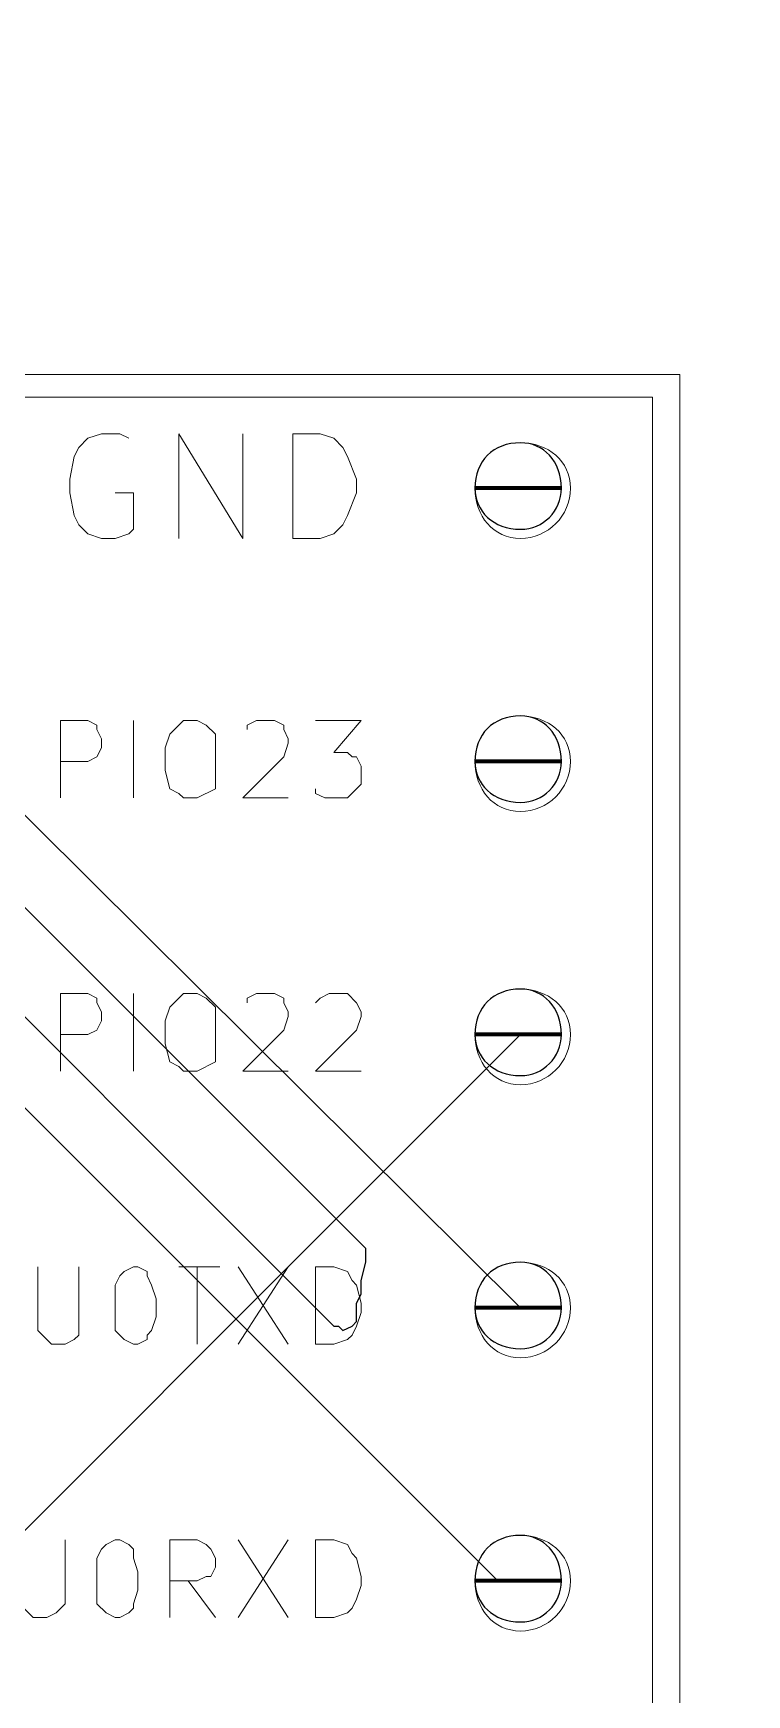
# Model space of a CAD drawing. Header units: centimetres. Extents: x -14.7 to 16.9, y -14.9 to 2.2.
# Drawn here: x -8.914 to -8.251, y -8.824 to -7.279 of the extents above; entities that cross this region are included whole.
import ezdxf

# ---------------------------------------------------------------- set-up
doc = ezdxf.new("R2010")
doc.units = ezdxf.units.CM
doc.header["$MEASUREMENT"] = 0
doc.layers.add('Layer 1', color=7, linetype='Continuous')

msp = doc.modelspace()

# ---------------------------------------------------------------- linework, layer by layer
at = {"layer": 'Layer 1', "lineweight": 53}
msp.add_open_spline([(-13.7, -13.2), (-13.7, -13.2), (-13.7, -6.8), (-13.7, -6.8), (-13.7, -6.8), (-13.7, -6.52386), (-13.47614, -6.3), (-13.2, -6.3), (-13.2, -6.3), (-13.2, -6.3), (-6.8, -6.3), (-6.8, -6.3), (-6.8, -6.3), (-6.52386, -6.3), (-6.3, -6.52386), (-6.3, -6.8), (-6.3, -6.8), (-6.3, -6.8), (-6.3, -13.2), (-6.3, -13.2), (-6.3, -13.2), (-6.3, -13.47614), (-6.52386, -13.7), (-6.8, -13.7), (-6.8, -13.7), (-6.8, -13.7), (-13.2, -13.7), (-13.2, -13.7), (-13.2, -13.7), (-13.47614, -13.7), (-13.7, -13.47614), (-13.7, -13.2)], degree=3, knots=[0, 0, 0, 0, 0.1111111, 0.1111111, 0.1111111, 0.1111111, 0.2222222, 0.2222222, 0.2222222, 0.2222222, 0.3333333, 0.3333333, 0.3333333, 0.3333333, 0.4444444, 0.4444444, 0.4444444, 0.4444444, 0.5555556, 0.5555556, 0.5555556, 0.5555556, 0.6666667, 0.6666667, 0.6666667, 0.6666667, 0.7777778, 0.7777778, 0.7777778, 0.7777778, 1, 1, 1, 1], dxfattribs=at)
at = {"layer": 'Layer 1', "color": 41, "lineweight": 13}
for points in [[(-8.31302, -7.59599), (-8.31302, -7.59599), (-11.15358, -7.59599), (-11.15358, -7.59599)], [(-8.31302, -12.38389), (-8.31302, -12.38389), (-8.31302, -7.59599), (-8.31302, -7.59599)]]:
    msp.add_open_spline(points, degree=3, dxfattribs=at)
at = {"layer": 'Layer 1', "color": 253, "lineweight": 9}
for points in [[(-11.12818, -7.61716), (-11.12818, -7.61716), (-8.33841, -7.61716), (-8.33841, -7.61716)], [(-8.33841, -7.61716), (-8.33841, -7.61716), (-8.33841, -12.35849), (-8.33841, -12.35849)]]:
    msp.add_open_spline(points, degree=3, dxfattribs=at)
at = {"layer": 'Layer 1', "color": 41, "lineweight": 18}
for points, knots in [([(-8.82525, -7.65526), (-8.82525, -7.65526), (-8.83372, -7.65102), (-8.83372, -7.65102), (-8.83372, -7.65102), (-8.83372, -7.65102), (-8.85065, -7.65102), (-8.85065, -7.65102), (-8.85065, -7.65102), (-8.85065, -7.65102), (-8.86335, -7.65526), (-8.86335, -7.65526), (-8.86335, -7.65526), (-8.86335, -7.65526), (-8.87182, -7.66372), (-8.87182, -7.66372), (-8.87182, -7.66372), (-8.87182, -7.66372), (-8.87605, -7.67219), (-8.87605, -7.67219), (-8.87605, -7.67219), (-8.87605, -7.67219), (-8.88028, -7.69336), (-8.88028, -7.69336), (-8.88028, -7.69336), (-8.88028, -7.69336), (-8.88028, -7.70606), (-8.88028, -7.70606), (-8.88028, -7.70606), (-8.88028, -7.70606), (-8.87605, -7.72722), (-8.87605, -7.72722), (-8.87605, -7.72722), (-8.87605, -7.72722), (-8.87182, -7.73569), (-8.87182, -7.73569), (-8.87182, -7.73569), (-8.87182, -7.73569), (-8.86335, -7.74416), (-8.86335, -7.74416), (-8.86335, -7.74416), (-8.86335, -7.74416), (-8.85065, -7.74839), (-8.85065, -7.74839), (-8.85065, -7.74839), (-8.85065, -7.74839), (-8.83795, -7.74839), (-8.83795, -7.74839), (-8.83795, -7.74839), (-8.83795, -7.74839), (-8.82525, -7.74416), (-8.82525, -7.74416), (-8.82525, -7.74416), (-8.82525, -7.74416), (-8.82102, -7.73992), (-8.82102, -7.73992), (-8.82102, -7.73992), (-8.82102, -7.73992), (-8.82102, -7.70606), (-8.82102, -7.70606), (-8.82102, -7.70606), (-8.82102, -7.70606), (-8.83795, -7.70606), (-8.83795, -7.70606)], [0, 0, 0, 0, 0.0588235, 0.0588235, 0.0588235, 0.0588235, 0.1176471, 0.1176471, 0.1176471, 0.1176471, 0.1764706, 0.1764706, 0.1764706, 0.1764706, 0.2352941, 0.2352941, 0.2352941, 0.2352941, 0.2941176, 0.2941176, 0.2941176, 0.2941176, 0.3529412, 0.3529412, 0.3529412, 0.3529412, 0.4117647, 0.4117647, 0.4117647, 0.4117647, 0.4705882, 0.4705882, 0.4705882, 0.4705882, 0.5294118, 0.5294118, 0.5294118, 0.5294118, 0.5882353, 0.5882353, 0.5882353, 0.5882353, 0.6470588, 0.6470588, 0.6470588, 0.6470588, 0.7058824, 0.7058824, 0.7058824, 0.7058824, 0.7647059, 0.7647059, 0.7647059, 0.7647059, 0.8235294, 0.8235294, 0.8235294, 0.8235294, 0.8823529, 0.8823529, 0.8823529, 0.8823529, 1, 1, 1, 1]), ([(-8.77868, -7.74839), (-8.77868, -7.74839), (-8.77868, -7.65102), (-8.77868, -7.65102), (-8.77868, -7.65102), (-8.77868, -7.65102), (-8.71942, -7.74839), (-8.71942, -7.74839), (-8.71942, -7.74839), (-8.71942, -7.74839), (-8.71942, -7.65102), (-8.71942, -7.65102)], [0, 0, 0, 0, 0.25, 0.25, 0.25, 0.25, 0.5, 0.5, 0.5, 0.5, 1, 1, 1, 1]), ([(-8.67285, -7.74839), (-8.67285, -7.74839), (-8.67285, -7.65102), (-8.67285, -7.65102), (-8.67285, -7.65102), (-8.67285, -7.65102), (-8.64745, -7.65102), (-8.64745, -7.65102), (-8.64745, -7.65102), (-8.64745, -7.65102), (-8.63475, -7.65526), (-8.63475, -7.65526), (-8.63475, -7.65526), (-8.63475, -7.65526), (-8.62628, -7.66372), (-8.62628, -7.66372), (-8.62628, -7.66372), (-8.62628, -7.66372), (-8.62205, -7.67219), (-8.62205, -7.67219), (-8.62205, -7.67219), (-8.62205, -7.67219), (-8.61358, -7.69336), (-8.61358, -7.69336), (-8.61358, -7.69336), (-8.61358, -7.69336), (-8.61358, -7.70606), (-8.61358, -7.70606), (-8.61358, -7.70606), (-8.61358, -7.70606), (-8.62205, -7.72722), (-8.62205, -7.72722), (-8.62205, -7.72722), (-8.62205, -7.72722), (-8.62628, -7.73569), (-8.62628, -7.73569), (-8.62628, -7.73569), (-8.62628, -7.73569), (-8.63475, -7.74416), (-8.63475, -7.74416), (-8.63475, -7.74416), (-8.63475, -7.74416), (-8.64745, -7.74839), (-8.64745, -7.74839), (-8.64745, -7.74839), (-8.64745, -7.74839), (-8.67285, -7.74839), (-8.67285, -7.74839)], [0, 0, 0, 0, 0.0769231, 0.0769231, 0.0769231, 0.0769231, 0.1538462, 0.1538462, 0.1538462, 0.1538462, 0.2307692, 0.2307692, 0.2307692, 0.2307692, 0.3076923, 0.3076923, 0.3076923, 0.3076923, 0.3846154, 0.3846154, 0.3846154, 0.3846154, 0.4615385, 0.4615385, 0.4615385, 0.4615385, 0.5384615, 0.5384615, 0.5384615, 0.5384615, 0.6153846, 0.6153846, 0.6153846, 0.6153846, 0.6923077, 0.6923077, 0.6923077, 0.6923077, 0.7692308, 0.7692308, 0.7692308, 0.7692308, 0.8461538, 0.8461538, 0.8461538, 0.8461538, 1, 1, 1, 1]), ([(-8.88875, -7.98969), (-8.88875, -7.98969), (-8.88875, -7.91772), (-8.88875, -7.91772), (-8.88875, -7.91772), (-8.88875, -7.91772), (-8.86335, -7.91772), (-8.86335, -7.91772), (-8.86335, -7.91772), (-8.86335, -7.91772), (-8.85488, -7.92196), (-8.85488, -7.92196), (-8.85488, -7.92196), (-8.85488, -7.92196), (-8.85488, -7.92619), (-8.85488, -7.92619), (-8.85488, -7.92619), (-8.85488, -7.92619), (-8.85065, -7.93466), (-8.85065, -7.93466), (-8.85065, -7.93466), (-8.85065, -7.93466), (-8.85065, -7.94312), (-8.85065, -7.94312), (-8.85065, -7.94312), (-8.85065, -7.94312), (-8.85488, -7.95159), (-8.85488, -7.95159), (-8.85488, -7.95159), (-8.85488, -7.95159), (-8.86335, -7.95582), (-8.86335, -7.95582), (-8.86335, -7.95582), (-8.86335, -7.95582), (-8.88875, -7.95582), (-8.88875, -7.95582)], [0, 0, 0, 0, 0.1, 0.1, 0.1, 0.1, 0.2, 0.2, 0.2, 0.2, 0.3, 0.3, 0.3, 0.3, 0.4, 0.4, 0.4, 0.4, 0.5, 0.5, 0.5, 0.5, 0.6, 0.6, 0.6, 0.6, 0.7, 0.7, 0.7, 0.7, 0.8, 0.8, 0.8, 0.8, 1, 1, 1, 1]), ([(-8.77445, -7.91772), (-8.77445, -7.91772), (-8.76175, -7.91772), (-8.76175, -7.91772), (-8.76175, -7.91772), (-8.76175, -7.91772), (-8.75328, -7.92196), (-8.75328, -7.92196), (-8.75328, -7.92196), (-8.75328, -7.92196), (-8.74482, -7.93042), (-8.74482, -7.93042), (-8.74482, -7.93042), (-8.74482, -7.93042), (-8.74482, -7.98122), (-8.74482, -7.98122), (-8.74482, -7.98122), (-8.74482, -7.98122), (-8.76175, -7.98969), (-8.76175, -7.98969), (-8.76175, -7.98969), (-8.76175, -7.98969), (-8.77445, -7.98969), (-8.77445, -7.98969), (-8.77445, -7.98969), (-8.77445, -7.98969), (-8.77868, -7.98546), (-8.77868, -7.98546), (-8.77868, -7.98546), (-8.77868, -7.98546), (-8.78715, -7.98122), (-8.78715, -7.98122), (-8.78715, -7.98122), (-8.78715, -7.98122), (-8.79138, -7.96429), (-8.79138, -7.96429), (-8.79138, -7.96429), (-8.79138, -7.96429), (-8.79138, -7.94312), (-8.79138, -7.94312), (-8.79138, -7.94312), (-8.79138, -7.94312), (-8.78715, -7.93042), (-8.78715, -7.93042), (-8.78715, -7.93042), (-8.78715, -7.93042), (-8.77445, -7.91772), (-8.77445, -7.91772)], [0, 0, 0, 0, 0.0769231, 0.0769231, 0.0769231, 0.0769231, 0.1538462, 0.1538462, 0.1538462, 0.1538462, 0.2307692, 0.2307692, 0.2307692, 0.2307692, 0.3076923, 0.3076923, 0.3076923, 0.3076923, 0.3846154, 0.3846154, 0.3846154, 0.3846154, 0.4615385, 0.4615385, 0.4615385, 0.4615385, 0.5384615, 0.5384615, 0.5384615, 0.5384615, 0.6153846, 0.6153846, 0.6153846, 0.6153846, 0.6923077, 0.6923077, 0.6923077, 0.6923077, 0.7692308, 0.7692308, 0.7692308, 0.7692308, 0.8461538, 0.8461538, 0.8461538, 0.8461538, 1, 1, 1, 1]), ([(-8.71518, -7.92619), (-8.71518, -7.92619), (-8.71518, -7.92196), (-8.71518, -7.92196), (-8.71518, -7.92196), (-8.71518, -7.92196), (-8.70671, -7.91772), (-8.70671, -7.91772), (-8.70671, -7.91772), (-8.70671, -7.91772), (-8.68978, -7.91772), (-8.68978, -7.91772), (-8.68978, -7.91772), (-8.68978, -7.91772), (-8.68131, -7.92196), (-8.68131, -7.92196), (-8.68131, -7.92196), (-8.68131, -7.92196), (-8.68131, -7.92619), (-8.68131, -7.92619), (-8.68131, -7.92619), (-8.68131, -7.92619), (-8.67708, -7.93466), (-8.67708, -7.93466), (-8.67708, -7.93466), (-8.67708, -7.93466), (-8.67708, -7.93889), (-8.67708, -7.93889), (-8.67708, -7.93889), (-8.67708, -7.93889), (-8.68131, -7.95159), (-8.68131, -7.95159), (-8.68131, -7.95159), (-8.68131, -7.95159), (-8.71941, -7.98969), (-8.71941, -7.98969), (-8.71941, -7.98969), (-8.71941, -7.98969), (-8.67708, -7.98969), (-8.67708, -7.98969)], [0, 0, 0, 0, 0.0909091, 0.0909091, 0.0909091, 0.0909091, 0.1818182, 0.1818182, 0.1818182, 0.1818182, 0.2727273, 0.2727273, 0.2727273, 0.2727273, 0.3636364, 0.3636364, 0.3636364, 0.3636364, 0.4545455, 0.4545455, 0.4545455, 0.4545455, 0.5454545, 0.5454545, 0.5454545, 0.5454545, 0.6363636, 0.6363636, 0.6363636, 0.6363636, 0.7272727, 0.7272727, 0.7272727, 0.7272727, 0.8181818, 0.8181818, 0.8181818, 0.8181818, 1, 1, 1, 1]), ([(-8.65168, -7.91772), (-8.65168, -7.91772), (-8.60935, -7.91772), (-8.60935, -7.91772), (-8.60935, -7.91772), (-8.60935, -7.91772), (-8.63475, -7.94736), (-8.63475, -7.94736), (-8.63475, -7.94736), (-8.63475, -7.94736), (-8.62205, -7.94736), (-8.62205, -7.94736), (-8.62205, -7.94736), (-8.62205, -7.94736), (-8.61782, -7.95159), (-8.61782, -7.95159), (-8.61782, -7.95159), (-8.61782, -7.95159), (-8.61358, -7.95159), (-8.61358, -7.95159), (-8.61358, -7.95159), (-8.61358, -7.95159), (-8.60935, -7.96006), (-8.60935, -7.96006), (-8.60935, -7.96006), (-8.60935, -7.96006), (-8.60935, -7.97699), (-8.60935, -7.97699), (-8.60935, -7.97699), (-8.60935, -7.97699), (-8.62205, -7.98969), (-8.62205, -7.98969), (-8.62205, -7.98969), (-8.62205, -7.98969), (-8.64322, -7.98969), (-8.64322, -7.98969), (-8.64322, -7.98969), (-8.64322, -7.98969), (-8.65168, -7.98546), (-8.65168, -7.98546), (-8.65168, -7.98546), (-8.65168, -7.98546), (-8.65168, -7.98122), (-8.65168, -7.98122)], [0, 0, 0, 0, 0.0833333, 0.0833333, 0.0833333, 0.0833333, 0.1666667, 0.1666667, 0.1666667, 0.1666667, 0.25, 0.25, 0.25, 0.25, 0.3333333, 0.3333333, 0.3333333, 0.3333333, 0.4166667, 0.4166667, 0.4166667, 0.4166667, 0.5, 0.5, 0.5, 0.5, 0.5833333, 0.5833333, 0.5833333, 0.5833333, 0.6666667, 0.6666667, 0.6666667, 0.6666667, 0.75, 0.75, 0.75, 0.75, 0.8333333, 0.8333333, 0.8333333, 0.8333333, 1, 1, 1, 1]), ([(-8.88875, -8.24369), (-8.88875, -8.24369), (-8.88875, -8.17172), (-8.88875, -8.17172), (-8.88875, -8.17172), (-8.88875, -8.17172), (-8.86335, -8.17172), (-8.86335, -8.17172), (-8.86335, -8.17172), (-8.86335, -8.17172), (-8.85488, -8.17596), (-8.85488, -8.17596), (-8.85488, -8.17596), (-8.85488, -8.17596), (-8.85488, -8.18019), (-8.85488, -8.18019), (-8.85488, -8.18019), (-8.85488, -8.18019), (-8.85065, -8.18866), (-8.85065, -8.18866), (-8.85065, -8.18866), (-8.85065, -8.18866), (-8.85065, -8.19712), (-8.85065, -8.19712), (-8.85065, -8.19712), (-8.85065, -8.19712), (-8.85488, -8.20559), (-8.85488, -8.20559), (-8.85488, -8.20559), (-8.85488, -8.20559), (-8.86335, -8.20982), (-8.86335, -8.20982), (-8.86335, -8.20982), (-8.86335, -8.20982), (-8.88875, -8.20982), (-8.88875, -8.20982)], [0, 0, 0, 0, 0.1, 0.1, 0.1, 0.1, 0.2, 0.2, 0.2, 0.2, 0.3, 0.3, 0.3, 0.3, 0.4, 0.4, 0.4, 0.4, 0.5, 0.5, 0.5, 0.5, 0.6, 0.6, 0.6, 0.6, 0.7, 0.7, 0.7, 0.7, 0.8, 0.8, 0.8, 0.8, 1, 1, 1, 1]), ([(-8.77445, -8.17172), (-8.77445, -8.17172), (-8.76175, -8.17172), (-8.76175, -8.17172), (-8.76175, -8.17172), (-8.76175, -8.17172), (-8.75328, -8.17596), (-8.75328, -8.17596), (-8.75328, -8.17596), (-8.75328, -8.17596), (-8.74482, -8.18442), (-8.74482, -8.18442), (-8.74482, -8.18442), (-8.74482, -8.18442), (-8.74482, -8.23522), (-8.74482, -8.23522), (-8.74482, -8.23522), (-8.74482, -8.23522), (-8.76175, -8.24369), (-8.76175, -8.24369), (-8.76175, -8.24369), (-8.76175, -8.24369), (-8.77445, -8.24369), (-8.77445, -8.24369), (-8.77445, -8.24369), (-8.77445, -8.24369), (-8.77868, -8.23946), (-8.77868, -8.23946), (-8.77868, -8.23946), (-8.77868, -8.23946), (-8.78715, -8.23522), (-8.78715, -8.23522), (-8.78715, -8.23522), (-8.78715, -8.23522), (-8.79138, -8.21829), (-8.79138, -8.21829), (-8.79138, -8.21829), (-8.79138, -8.21829), (-8.79138, -8.19712), (-8.79138, -8.19712), (-8.79138, -8.19712), (-8.79138, -8.19712), (-8.78715, -8.18442), (-8.78715, -8.18442), (-8.78715, -8.18442), (-8.78715, -8.18442), (-8.77445, -8.17172), (-8.77445, -8.17172)], [0, 0, 0, 0, 0.0769231, 0.0769231, 0.0769231, 0.0769231, 0.1538462, 0.1538462, 0.1538462, 0.1538462, 0.2307692, 0.2307692, 0.2307692, 0.2307692, 0.3076923, 0.3076923, 0.3076923, 0.3076923, 0.3846154, 0.3846154, 0.3846154, 0.3846154, 0.4615385, 0.4615385, 0.4615385, 0.4615385, 0.5384615, 0.5384615, 0.5384615, 0.5384615, 0.6153846, 0.6153846, 0.6153846, 0.6153846, 0.6923077, 0.6923077, 0.6923077, 0.6923077, 0.7692308, 0.7692308, 0.7692308, 0.7692308, 0.8461538, 0.8461538, 0.8461538, 0.8461538, 1, 1, 1, 1]), ([(-8.71518, -8.18019), (-8.71518, -8.18019), (-8.71518, -8.17596), (-8.71518, -8.17596), (-8.71518, -8.17596), (-8.71518, -8.17596), (-8.70671, -8.17172), (-8.70671, -8.17172), (-8.70671, -8.17172), (-8.70671, -8.17172), (-8.68978, -8.17172), (-8.68978, -8.17172), (-8.68978, -8.17172), (-8.68978, -8.17172), (-8.68131, -8.17596), (-8.68131, -8.17596), (-8.68131, -8.17596), (-8.68131, -8.17596), (-8.68131, -8.18019), (-8.68131, -8.18019), (-8.68131, -8.18019), (-8.68131, -8.18019), (-8.67708, -8.18866), (-8.67708, -8.18866), (-8.67708, -8.18866), (-8.67708, -8.18866), (-8.67708, -8.19289), (-8.67708, -8.19289), (-8.67708, -8.19289), (-8.67708, -8.19289), (-8.68131, -8.20559), (-8.68131, -8.20559), (-8.68131, -8.20559), (-8.68131, -8.20559), (-8.71941, -8.24369), (-8.71941, -8.24369), (-8.71941, -8.24369), (-8.71941, -8.24369), (-8.67708, -8.24369), (-8.67708, -8.24369)], [0, 0, 0, 0, 0.0909091, 0.0909091, 0.0909091, 0.0909091, 0.1818182, 0.1818182, 0.1818182, 0.1818182, 0.2727273, 0.2727273, 0.2727273, 0.2727273, 0.3636364, 0.3636364, 0.3636364, 0.3636364, 0.4545455, 0.4545455, 0.4545455, 0.4545455, 0.5454545, 0.5454545, 0.5454545, 0.5454545, 0.6363636, 0.6363636, 0.6363636, 0.6363636, 0.7272727, 0.7272727, 0.7272727, 0.7272727, 0.8181818, 0.8181818, 0.8181818, 0.8181818, 1, 1, 1, 1]), ([(-8.65168, -8.18019), (-8.65168, -8.18019), (-8.64745, -8.17596), (-8.64745, -8.17596), (-8.64745, -8.17596), (-8.64745, -8.17596), (-8.63898, -8.17172), (-8.63898, -8.17172), (-8.63898, -8.17172), (-8.63898, -8.17172), (-8.62205, -8.17172), (-8.62205, -8.17172), (-8.62205, -8.17172), (-8.62205, -8.17172), (-8.61358, -8.18019), (-8.61358, -8.18019), (-8.61358, -8.18019), (-8.61358, -8.18019), (-8.60935, -8.18866), (-8.60935, -8.18866), (-8.60935, -8.18866), (-8.60935, -8.18866), (-8.60935, -8.19289), (-8.60935, -8.19289), (-8.60935, -8.19289), (-8.60935, -8.19289), (-8.61358, -8.20559), (-8.61358, -8.20559), (-8.61358, -8.20559), (-8.61358, -8.20559), (-8.65168, -8.24369), (-8.65168, -8.24369), (-8.65168, -8.24369), (-8.65168, -8.24369), (-8.60935, -8.24369), (-8.60935, -8.24369)], [0, 0, 0, 0, 0.1, 0.1, 0.1, 0.1, 0.2, 0.2, 0.2, 0.2, 0.3, 0.3, 0.3, 0.3, 0.4, 0.4, 0.4, 0.4, 0.5, 0.5, 0.5, 0.5, 0.6, 0.6, 0.6, 0.6, 0.7, 0.7, 0.7, 0.7, 0.8, 0.8, 0.8, 0.8, 1, 1, 1, 1]), ([(-8.90992, -8.42572), (-8.90992, -8.42572), (-8.90992, -8.48499), (-8.90992, -8.48499), (-8.90992, -8.48499), (-8.90992, -8.48499), (-8.89721, -8.49769), (-8.89721, -8.49769), (-8.89721, -8.49769), (-8.89721, -8.49769), (-8.88451, -8.49769), (-8.88451, -8.49769), (-8.88451, -8.49769), (-8.88451, -8.49769), (-8.87605, -8.49346), (-8.87605, -8.49346), (-8.87605, -8.49346), (-8.87605, -8.49346), (-8.87182, -8.48922), (-8.87182, -8.48922), (-8.87182, -8.48922), (-8.87182, -8.48922), (-8.87182, -8.42572), (-8.87182, -8.42572)], [0, 0, 0, 0, 0.1428571, 0.1428571, 0.1428571, 0.1428571, 0.2857143, 0.2857143, 0.2857143, 0.2857143, 0.4285714, 0.4285714, 0.4285714, 0.4285714, 0.5714286, 0.5714286, 0.5714286, 0.5714286, 0.7142857, 0.7142857, 0.7142857, 0.7142857, 1, 1, 1, 1]), ([(-8.82101, -8.42572), (-8.82101, -8.42572), (-8.81678, -8.42572), (-8.81678, -8.42572), (-8.81678, -8.42572), (-8.81678, -8.42572), (-8.80831, -8.42996), (-8.80831, -8.42996), (-8.80831, -8.42996), (-8.80831, -8.42996), (-8.80831, -8.43419), (-8.80831, -8.43419), (-8.80831, -8.43419), (-8.80831, -8.43419), (-8.80408, -8.44266), (-8.80408, -8.44266), (-8.80408, -8.44266), (-8.80408, -8.44266), (-8.79985, -8.45536), (-8.79985, -8.45536), (-8.79985, -8.45536), (-8.79985, -8.45536), (-8.79985, -8.47229), (-8.79985, -8.47229), (-8.79985, -8.47229), (-8.79985, -8.47229), (-8.80408, -8.48499), (-8.80408, -8.48499), (-8.80408, -8.48499), (-8.80408, -8.48499), (-8.80831, -8.48922), (-8.80831, -8.48922), (-8.80831, -8.48922), (-8.80831, -8.48922), (-8.80831, -8.49346), (-8.80831, -8.49346), (-8.80831, -8.49346), (-8.80831, -8.49346), (-8.81678, -8.49769), (-8.81678, -8.49769), (-8.81678, -8.49769), (-8.81678, -8.49769), (-8.82101, -8.49769), (-8.82101, -8.49769), (-8.82101, -8.49769), (-8.82101, -8.49769), (-8.82948, -8.49346), (-8.82948, -8.49346), (-8.82948, -8.49346), (-8.82948, -8.49346), (-8.83795, -8.48499), (-8.83795, -8.48499), (-8.83795, -8.48499), (-8.83795, -8.48499), (-8.83795, -8.44266), (-8.83795, -8.44266), (-8.83795, -8.44266), (-8.83795, -8.44266), (-8.83371, -8.43419), (-8.83371, -8.43419), (-8.83371, -8.43419), (-8.83371, -8.43419), (-8.82948, -8.42996), (-8.82948, -8.42996), (-8.82948, -8.42996), (-8.82948, -8.42996), (-8.82101, -8.42572), (-8.82101, -8.42572)], [0, 0, 0, 0, 0.0555556, 0.0555556, 0.0555556, 0.0555556, 0.1111111, 0.1111111, 0.1111111, 0.1111111, 0.1666667, 0.1666667, 0.1666667, 0.1666667, 0.2222222, 0.2222222, 0.2222222, 0.2222222, 0.2777778, 0.2777778, 0.2777778, 0.2777778, 0.3333333, 0.3333333, 0.3333333, 0.3333333, 0.3888889, 0.3888889, 0.3888889, 0.3888889, 0.4444444, 0.4444444, 0.4444444, 0.4444444, 0.5, 0.5, 0.5, 0.5, 0.5555556, 0.5555556, 0.5555556, 0.5555556, 0.6111111, 0.6111111, 0.6111111, 0.6111111, 0.6666667, 0.6666667, 0.6666667, 0.6666667, 0.7222222, 0.7222222, 0.7222222, 0.7222222, 0.7777778, 0.7777778, 0.7777778, 0.7777778, 0.8333333, 0.8333333, 0.8333333, 0.8333333, 0.8888889, 0.8888889, 0.8888889, 0.8888889, 1, 1, 1, 1]), ([(-8.65168, -8.49769), (-8.65168, -8.49769), (-8.65168, -8.42572), (-8.65168, -8.42572), (-8.65168, -8.42572), (-8.65168, -8.42572), (-8.63475, -8.42572), (-8.63475, -8.42572), (-8.63475, -8.42572), (-8.63475, -8.42572), (-8.62205, -8.42996), (-8.62205, -8.42996), (-8.62205, -8.42996), (-8.62205, -8.42996), (-8.61782, -8.43842), (-8.61782, -8.43842), (-8.61782, -8.43842), (-8.61782, -8.43842), (-8.61358, -8.44266), (-8.61358, -8.44266), (-8.61358, -8.44266), (-8.61358, -8.44266), (-8.60935, -8.45959), (-8.60935, -8.45959), (-8.60935, -8.45959), (-8.60935, -8.45959), (-8.60935, -8.46806), (-8.60935, -8.46806), (-8.60935, -8.46806), (-8.60935, -8.46806), (-8.61358, -8.48076), (-8.61358, -8.48076), (-8.61358, -8.48076), (-8.61358, -8.48076), (-8.61782, -8.48922), (-8.61782, -8.48922), (-8.61782, -8.48922), (-8.61782, -8.48922), (-8.62205, -8.49346), (-8.62205, -8.49346), (-8.62205, -8.49346), (-8.62205, -8.49346), (-8.63475, -8.49769), (-8.63475, -8.49769), (-8.63475, -8.49769), (-8.63475, -8.49769), (-8.65168, -8.49769), (-8.65168, -8.49769)], [0, 0, 0, 0, 0.0769231, 0.0769231, 0.0769231, 0.0769231, 0.1538462, 0.1538462, 0.1538462, 0.1538462, 0.2307692, 0.2307692, 0.2307692, 0.2307692, 0.3076923, 0.3076923, 0.3076923, 0.3076923, 0.3846154, 0.3846154, 0.3846154, 0.3846154, 0.4615385, 0.4615385, 0.4615385, 0.4615385, 0.5384615, 0.5384615, 0.5384615, 0.5384615, 0.6153846, 0.6153846, 0.6153846, 0.6153846, 0.6923077, 0.6923077, 0.6923077, 0.6923077, 0.7692308, 0.7692308, 0.7692308, 0.7692308, 0.8461538, 0.8461538, 0.8461538, 0.8461538, 1, 1, 1, 1]), ([(-8.92685, -8.67972), (-8.92685, -8.67972), (-8.92685, -8.73899), (-8.92685, -8.73899), (-8.92685, -8.73899), (-8.92685, -8.73899), (-8.91415, -8.75169), (-8.91415, -8.75169), (-8.91415, -8.75169), (-8.91415, -8.75169), (-8.90145, -8.75169), (-8.90145, -8.75169), (-8.90145, -8.75169), (-8.90145, -8.75169), (-8.89298, -8.74746), (-8.89298, -8.74746), (-8.89298, -8.74746), (-8.89298, -8.74746), (-8.88451, -8.73899), (-8.88451, -8.73899), (-8.88451, -8.73899), (-8.88451, -8.73899), (-8.88451, -8.67972), (-8.88451, -8.67972)], [0, 0, 0, 0, 0.1428571, 0.1428571, 0.1428571, 0.1428571, 0.2857143, 0.2857143, 0.2857143, 0.2857143, 0.4285714, 0.4285714, 0.4285714, 0.4285714, 0.5714286, 0.5714286, 0.5714286, 0.5714286, 0.7142857, 0.7142857, 0.7142857, 0.7142857, 1, 1, 1, 1]), ([(-8.83795, -8.67972), (-8.83795, -8.67972), (-8.83371, -8.67972), (-8.83371, -8.67972), (-8.83371, -8.67972), (-8.83371, -8.67972), (-8.82525, -8.68396), (-8.82525, -8.68396), (-8.82525, -8.68396), (-8.82525, -8.68396), (-8.82101, -8.68819), (-8.82101, -8.68819), (-8.82101, -8.68819), (-8.82101, -8.68819), (-8.82101, -8.69666), (-8.82101, -8.69666), (-8.82101, -8.69666), (-8.82101, -8.69666), (-8.81678, -8.70936), (-8.81678, -8.70936), (-8.81678, -8.70936), (-8.81678, -8.70936), (-8.81678, -8.72629), (-8.81678, -8.72629), (-8.81678, -8.72629), (-8.81678, -8.72629), (-8.82101, -8.73899), (-8.82101, -8.73899), (-8.82101, -8.73899), (-8.82101, -8.73899), (-8.82101, -8.74322), (-8.82101, -8.74322), (-8.82101, -8.74322), (-8.82101, -8.74322), (-8.82525, -8.74746), (-8.82525, -8.74746), (-8.82525, -8.74746), (-8.82525, -8.74746), (-8.83371, -8.75169), (-8.83371, -8.75169), (-8.83371, -8.75169), (-8.83371, -8.75169), (-8.83795, -8.75169), (-8.83795, -8.75169), (-8.83795, -8.75169), (-8.83795, -8.75169), (-8.84641, -8.74746), (-8.84641, -8.74746), (-8.84641, -8.74746), (-8.84641, -8.74746), (-8.85488, -8.73899), (-8.85488, -8.73899), (-8.85488, -8.73899), (-8.85488, -8.73899), (-8.85488, -8.69666), (-8.85488, -8.69666), (-8.85488, -8.69666), (-8.85488, -8.69666), (-8.85065, -8.68819), (-8.85065, -8.68819), (-8.85065, -8.68819), (-8.85065, -8.68819), (-8.84641, -8.68396), (-8.84641, -8.68396), (-8.84641, -8.68396), (-8.84641, -8.68396), (-8.83795, -8.67972), (-8.83795, -8.67972)], [0, 0, 0, 0, 0.0555556, 0.0555556, 0.0555556, 0.0555556, 0.1111111, 0.1111111, 0.1111111, 0.1111111, 0.1666667, 0.1666667, 0.1666667, 0.1666667, 0.2222222, 0.2222222, 0.2222222, 0.2222222, 0.2777778, 0.2777778, 0.2777778, 0.2777778, 0.3333333, 0.3333333, 0.3333333, 0.3333333, 0.3888889, 0.3888889, 0.3888889, 0.3888889, 0.4444444, 0.4444444, 0.4444444, 0.4444444, 0.5, 0.5, 0.5, 0.5, 0.5555556, 0.5555556, 0.5555556, 0.5555556, 0.6111111, 0.6111111, 0.6111111, 0.6111111, 0.6666667, 0.6666667, 0.6666667, 0.6666667, 0.7222222, 0.7222222, 0.7222222, 0.7222222, 0.7777778, 0.7777778, 0.7777778, 0.7777778, 0.8333333, 0.8333333, 0.8333333, 0.8333333, 0.8888889, 0.8888889, 0.8888889, 0.8888889, 1, 1, 1, 1]), ([(-8.78715, -8.75169), (-8.78715, -8.75169), (-8.78715, -8.67972), (-8.78715, -8.67972), (-8.78715, -8.67972), (-8.78715, -8.67972), (-8.76175, -8.67972), (-8.76175, -8.67972), (-8.76175, -8.67972), (-8.76175, -8.67972), (-8.75328, -8.68396), (-8.75328, -8.68396), (-8.75328, -8.68396), (-8.75328, -8.68396), (-8.74905, -8.68819), (-8.74905, -8.68819), (-8.74905, -8.68819), (-8.74905, -8.68819), (-8.74482, -8.69666), (-8.74482, -8.69666), (-8.74482, -8.69666), (-8.74482, -8.69666), (-8.74482, -8.70512), (-8.74482, -8.70512), (-8.74482, -8.70512), (-8.74482, -8.70512), (-8.74905, -8.71359), (-8.74905, -8.71359), (-8.74905, -8.71359), (-8.74905, -8.71359), (-8.75328, -8.71359), (-8.75328, -8.71359), (-8.75328, -8.71359), (-8.75328, -8.71359), (-8.76175, -8.71782), (-8.76175, -8.71782), (-8.76175, -8.71782), (-8.76175, -8.71782), (-8.78715, -8.71782), (-8.78715, -8.71782)], [0, 0, 0, 0, 0.0909091, 0.0909091, 0.0909091, 0.0909091, 0.1818182, 0.1818182, 0.1818182, 0.1818182, 0.2727273, 0.2727273, 0.2727273, 0.2727273, 0.3636364, 0.3636364, 0.3636364, 0.3636364, 0.4545455, 0.4545455, 0.4545455, 0.4545455, 0.5454545, 0.5454545, 0.5454545, 0.5454545, 0.6363636, 0.6363636, 0.6363636, 0.6363636, 0.7272727, 0.7272727, 0.7272727, 0.7272727, 0.8181818, 0.8181818, 0.8181818, 0.8181818, 1, 1, 1, 1]), ([(-8.65168, -8.75169), (-8.65168, -8.75169), (-8.65168, -8.67972), (-8.65168, -8.67972), (-8.65168, -8.67972), (-8.65168, -8.67972), (-8.63475, -8.67972), (-8.63475, -8.67972), (-8.63475, -8.67972), (-8.63475, -8.67972), (-8.62205, -8.68396), (-8.62205, -8.68396), (-8.62205, -8.68396), (-8.62205, -8.68396), (-8.61782, -8.69242), (-8.61782, -8.69242), (-8.61782, -8.69242), (-8.61782, -8.69242), (-8.61358, -8.69666), (-8.61358, -8.69666), (-8.61358, -8.69666), (-8.61358, -8.69666), (-8.60935, -8.71359), (-8.60935, -8.71359), (-8.60935, -8.71359), (-8.60935, -8.71359), (-8.60935, -8.72206), (-8.60935, -8.72206), (-8.60935, -8.72206), (-8.60935, -8.72206), (-8.61358, -8.73476), (-8.61358, -8.73476), (-8.61358, -8.73476), (-8.61358, -8.73476), (-8.61782, -8.74322), (-8.61782, -8.74322), (-8.61782, -8.74322), (-8.61782, -8.74322), (-8.62205, -8.74746), (-8.62205, -8.74746), (-8.62205, -8.74746), (-8.62205, -8.74746), (-8.63475, -8.75169), (-8.63475, -8.75169), (-8.63475, -8.75169), (-8.63475, -8.75169), (-8.65168, -8.75169), (-8.65168, -8.75169)], [0, 0, 0, 0, 0.0769231, 0.0769231, 0.0769231, 0.0769231, 0.1538462, 0.1538462, 0.1538462, 0.1538462, 0.2307692, 0.2307692, 0.2307692, 0.2307692, 0.3076923, 0.3076923, 0.3076923, 0.3076923, 0.3846154, 0.3846154, 0.3846154, 0.3846154, 0.4615385, 0.4615385, 0.4615385, 0.4615385, 0.5384615, 0.5384615, 0.5384615, 0.5384615, 0.6153846, 0.6153846, 0.6153846, 0.6153846, 0.6923077, 0.6923077, 0.6923077, 0.6923077, 0.7692308, 0.7692308, 0.7692308, 0.7692308, 0.8461538, 0.8461538, 0.8461538, 0.8461538, 1, 1, 1, 1])]:
    msp.add_open_spline(points, degree=3, knots=knots, dxfattribs=at)
at = {"layer": 'Layer 1', "color": 40, "lineweight": 5}
for points in [[(-8.41461, -7.70182), (-8.41461, -7.72722), (-8.43578, -7.74839), (-8.46118, -7.74839), (-8.46118, -7.74839), (-8.48658, -7.74839), (-8.50351, -7.72722), (-8.50351, -7.70182), (-8.50351, -7.70182), (-8.50351, -7.67642), (-8.48658, -7.65949), (-8.46118, -7.65949), (-8.46118, -7.65949), (-8.43578, -7.65949), (-8.41461, -7.67642), (-8.41461, -7.70182)], [(-8.41461, -7.95582), (-8.41461, -7.98122), (-8.43578, -8.00239), (-8.46118, -8.00239), (-8.46118, -8.00239), (-8.48658, -8.00239), (-8.50351, -7.98122), (-8.50351, -7.95582), (-8.50351, -7.95582), (-8.50351, -7.93042), (-8.48658, -7.91349), (-8.46118, -7.91349), (-8.46118, -7.91349), (-8.43578, -7.91349), (-8.41461, -7.93042), (-8.41461, -7.95582)], [(-8.41461, -8.20982), (-8.41461, -8.23522), (-8.43578, -8.25639), (-8.46118, -8.25639), (-8.46118, -8.25639), (-8.48658, -8.25639), (-8.50351, -8.23522), (-8.50351, -8.20982), (-8.50351, -8.20982), (-8.50351, -8.18442), (-8.48658, -8.16749), (-8.46118, -8.16749), (-8.46118, -8.16749), (-8.43578, -8.16749), (-8.41461, -8.18442), (-8.41461, -8.20982)], [(-8.41461, -8.46382), (-8.41461, -8.48922), (-8.43578, -8.51039), (-8.46118, -8.51039), (-8.46118, -8.51039), (-8.48658, -8.51039), (-8.50351, -8.48922), (-8.50351, -8.46382), (-8.50351, -8.46382), (-8.50351, -8.43842), (-8.48658, -8.42149), (-8.46118, -8.42149), (-8.46118, -8.42149), (-8.43578, -8.42149), (-8.41461, -8.43842), (-8.41461, -8.46382)], [(-8.41461, -8.71782), (-8.41461, -8.74322), (-8.43578, -8.76439), (-8.46118, -8.76439), (-8.46118, -8.76439), (-8.48658, -8.76439), (-8.50351, -8.74322), (-8.50351, -8.71782), (-8.50351, -8.71782), (-8.50351, -8.69242), (-8.48658, -8.67549), (-8.46118, -8.67549), (-8.46118, -8.67549), (-8.43578, -8.67549), (-8.41461, -8.69242), (-8.41461, -8.71782)]]:
    msp.add_open_spline(points, degree=3, knots=[0, 0, 0, 0, 0.2, 0.2, 0.2, 0.2, 0.4, 0.4, 0.4, 0.4, 0.6, 0.6, 0.6, 0.6, 1, 1, 1, 1], dxfattribs=at)
at = {"layer": 'Layer 1'}
for points in [[(-8.42308, -7.70182), (-8.42308, -7.72299), (-8.44001, -7.73992), (-8.46118, -7.73992), (-8.46118, -7.73992), (-8.48658, -7.73992), (-8.50351, -7.72299), (-8.50351, -7.70182), (-8.50351, -7.70182), (-8.50351, -7.67642), (-8.48658, -7.65949), (-8.46118, -7.65949), (-8.46118, -7.65949), (-8.44001, -7.65949), (-8.42308, -7.67642), (-8.42308, -7.70182)], [(-8.42308, -7.95582), (-8.42308, -7.97699), (-8.44001, -7.99392), (-8.46118, -7.99392), (-8.46118, -7.99392), (-8.48658, -7.99392), (-8.50351, -7.97699), (-8.50351, -7.95582), (-8.50351, -7.95582), (-8.50351, -7.93042), (-8.48658, -7.91349), (-8.46118, -7.91349), (-8.46118, -7.91349), (-8.44001, -7.91349), (-8.42308, -7.93042), (-8.42308, -7.95582)], [(-8.42308, -8.20982), (-8.42308, -8.23099), (-8.44001, -8.24792), (-8.46118, -8.24792), (-8.46118, -8.24792), (-8.48658, -8.24792), (-8.50351, -8.23099), (-8.50351, -8.20982), (-8.50351, -8.20982), (-8.50351, -8.18442), (-8.48658, -8.16749), (-8.46118, -8.16749), (-8.46118, -8.16749), (-8.44001, -8.16749), (-8.42308, -8.18442), (-8.42308, -8.20982)], [(-8.42308, -8.46382), (-8.42308, -8.48499), (-8.44001, -8.50192), (-8.46118, -8.50192), (-8.46118, -8.50192), (-8.48658, -8.50192), (-8.50351, -8.48499), (-8.50351, -8.46382), (-8.50351, -8.46382), (-8.50351, -8.43842), (-8.48658, -8.42149), (-8.46118, -8.42149), (-8.46118, -8.42149), (-8.44001, -8.42149), (-8.42308, -8.43842), (-8.42308, -8.46382)], [(-8.42308, -8.71782), (-8.42308, -8.73899), (-8.44001, -8.75592), (-8.46118, -8.75592), (-8.46118, -8.75592), (-8.48658, -8.75592), (-8.50351, -8.73899), (-8.50351, -8.71782), (-8.50351, -8.71782), (-8.50351, -8.69242), (-8.48658, -8.67549), (-8.46118, -8.67549), (-8.46118, -8.67549), (-8.44001, -8.67549), (-8.42308, -8.69242), (-8.42308, -8.71782)]]:
    msp.add_open_spline(points, degree=3, knots=[0, 0, 0, 0, 0.2, 0.2, 0.2, 0.2, 0.4, 0.4, 0.4, 0.4, 0.6, 0.6, 0.6, 0.6, 1, 1, 1, 1], dxfattribs=at)
at = {"layer": 'Layer 1', "color": 4, "lineweight": 120}
for points in [[(-8.42308, -7.70182), (-8.42308, -7.70182), (-8.50351, -7.70182), (-8.50351, -7.70182)], [(-8.42308, -7.95582), (-8.42308, -7.95582), (-8.50351, -7.95582), (-8.50351, -7.95582)], [(-8.42308, -8.20982), (-8.42308, -8.20982), (-8.50351, -8.20982), (-8.50351, -8.20982)], [(-8.42308, -8.46382), (-8.42308, -8.46382), (-8.50351, -8.46382), (-8.50351, -8.46382)], [(-8.42308, -8.71782), (-8.42308, -8.71782), (-8.50351, -8.71782), (-8.50351, -8.71782)]]:
    msp.add_open_spline(points, degree=3, dxfattribs=at)
at = {"layer": 'Layer 1', "color": 201, "lineweight": 120}
for points in [[(-8.42308, -7.70182), (-8.42308, -7.70182), (-8.50351, -7.70182), (-8.50351, -7.70182)], [(-8.42308, -7.95582), (-8.42308, -7.95582), (-8.50351, -7.95582), (-8.50351, -7.95582)], [(-8.42308, -8.20982), (-8.42308, -8.20982), (-8.50351, -8.20982), (-8.50351, -8.20982)], [(-8.42308, -8.46382), (-8.42308, -8.46382), (-8.50351, -8.46382), (-8.50351, -8.46382)], [(-8.42308, -8.71782), (-8.42308, -8.71782), (-8.50351, -8.71782), (-8.50351, -8.71782)]]:
    msp.add_open_spline(points, degree=3, dxfattribs=at)
at = {"layer": 'Layer 1', "color": 40, "lineweight": 120}
for points in [[(-8.42308, -7.70182), (-8.42308, -7.70182), (-8.50351, -7.70182), (-8.50351, -7.70182)], [(-8.42308, -7.95582), (-8.42308, -7.95582), (-8.50351, -7.95582), (-8.50351, -7.95582)], [(-8.42308, -8.20982), (-8.42308, -8.20982), (-8.50351, -8.20982), (-8.50351, -8.20982)], [(-8.42308, -8.46382), (-8.42308, -8.46382), (-8.50351, -8.46382), (-8.50351, -8.46382)], [(-8.42308, -8.71782), (-8.42308, -8.71782), (-8.50351, -8.71782), (-8.50351, -8.71782)]]:
    msp.add_open_spline(points, degree=3, dxfattribs=at)
at = {"layer": 'Layer 1', "color": 163, "lineweight": 25}
for points in [[(-8.46118, -8.46382), (-8.46118, -8.46382), (-9.11312, -7.81612), (-9.11312, -7.81612)], [(-9.10888, -8.09129), (-9.10888, -8.09129), (-8.48235, -8.71782), (-8.48235, -8.71782)], [(-8.48235, -8.71782), (-8.48235, -8.71782), (-8.46118, -8.71782), (-8.46118, -8.71782)]]:
    msp.add_open_spline(points, degree=3, dxfattribs=at)
at = {"layer": 'Layer 1', "color": 41, "lineweight": 18}
for points in [[(-8.82101, -7.98969), (-8.82101, -7.98969), (-8.82101, -7.91772), (-8.82101, -7.91772)], [(-8.82101, -8.24369), (-8.82101, -8.24369), (-8.82101, -8.17172), (-8.82101, -8.17172)], [(-8.77868, -8.42572), (-8.77868, -8.42572), (-8.74058, -8.42572), (-8.74058, -8.42572)], [(-8.76175, -8.49769), (-8.76175, -8.49769), (-8.76175, -8.42572), (-8.76175, -8.42572)], [(-8.72365, -8.42572), (-8.72365, -8.42572), (-8.67708, -8.49769), (-8.67708, -8.49769)], [(-8.67708, -8.42572), (-8.67708, -8.42572), (-8.72365, -8.49769), (-8.72365, -8.49769)], [(-8.72365, -8.67972), (-8.72365, -8.67972), (-8.67708, -8.75169), (-8.67708, -8.75169)], [(-8.67708, -8.67972), (-8.67708, -8.67972), (-8.72365, -8.75169), (-8.72365, -8.75169)], [(-8.74481, -8.75169), (-8.74481, -8.75169), (-8.77021, -8.71782), (-8.77021, -8.71782)]]:
    msp.add_open_spline(points, degree=3, dxfattribs=at)
at = {"layer": 'Layer 1', "color": 163}
msp.add_open_spline([(-9.08771, -7.92619), (-9.08771, -7.92619), (-8.60511, -8.40879), (-8.60511, -8.40879), (-8.60511, -8.40879), (-8.60511, -8.40879), (-8.60511, -8.42149), (-8.60511, -8.42149), (-8.60511, -8.42149), (-8.60511, -8.42149), (-8.60935, -8.43842), (-8.60935, -8.43842), (-8.60935, -8.43842), (-8.60935, -8.43842), (-8.60935, -8.45112), (-8.60935, -8.45112), (-8.60935, -8.45112), (-8.60935, -8.45112), (-8.61358, -8.45959), (-8.61358, -8.45959), (-8.61358, -8.45959), (-8.61358, -8.45959), (-8.61358, -8.47652), (-8.61358, -8.47652), (-8.61358, -8.47652), (-8.61358, -8.47652), (-8.61781, -8.48076), (-8.61781, -8.48076), (-8.61781, -8.48076), (-8.61781, -8.48076), (-8.62628, -8.48499), (-8.62628, -8.48499), (-8.62628, -8.48499), (-8.62628, -8.48499), (-8.63051, -8.48076), (-8.63051, -8.48076), (-8.63051, -8.48076), (-8.63051, -8.48076), (-8.63475, -8.48076), (-8.63475, -8.48076), (-8.63475, -8.48076), (-8.63475, -8.48076), (-9.06231, -8.05319), (-9.06231, -8.05319), (-9.06231, -8.05319), (-9.06231, -8.05319), (-9.06231, -8.04896), (-9.06231, -8.04896), (-9.06231, -8.04896), (-9.06231, -8.04896), (-9.06655, -8.04472), (-9.06655, -8.04472), (-9.06655, -8.04472), (-9.06655, -8.04472), (-9.07078, -8.04472), (-9.07078, -8.04472), (-9.07078, -8.04472), (-9.07078, -8.04472), (-9.07501, -8.04049), (-9.07501, -8.04049), (-9.07501, -8.04049), (-9.07501, -8.04049), (-9.07501, -8.03626), (-9.07501, -8.03626), (-9.07501, -8.03626), (-9.07501, -8.03626), (-9.08348, -8.03626), (-9.08348, -8.03626), (-9.08348, -8.03626), (-9.08348, -8.03626), (-9.08771, -8.03202), (-9.08771, -8.03202), (-9.08771, -8.03202), (-9.08771, -8.03202), (-9.09195, -8.03202), (-9.09195, -8.03202), (-9.09195, -8.03202), (-9.09195, -8.03202), (-9.09618, -8.02779), (-9.09618, -8.02779), (-9.09618, -8.02779), (-9.09618, -8.02779), (-9.10888, -8.02779), (-9.10888, -8.02779), (-9.10888, -8.02779), (-9.10888, -8.02779), (-9.11735, -8.02356), (-9.11735, -8.02356), (-9.11735, -8.02356), (-9.11735, -8.02356), (-9.11735, -8.01086), (-9.11735, -8.01086), (-9.11735, -8.01086), (-9.11735, -8.01086), (-9.11311, -8.00239), (-9.11311, -8.00239), (-9.11311, -8.00239), (-9.11311, -8.00239), (-9.10888, -7.98122), (-9.10888, -7.98122), (-9.10888, -7.98122), (-9.10888, -7.98122), (-9.19355, -7.98122), (-9.19355, -7.98122), (-9.19355, -7.98122), (-9.19355, -7.98122), (-9.19355, -7.97699), (-9.19355, -7.97699), (-9.19355, -7.97699), (-9.19355, -7.97699), (-9.18931, -7.96429), (-9.18931, -7.96429), (-9.18931, -7.96429), (-9.18931, -7.96429), (-9.18931, -7.95159), (-9.18931, -7.95159), (-9.18931, -7.95159), (-9.18931, -7.95159), (-9.19355, -7.93889), (-9.19355, -7.93889), (-9.19355, -7.93889), (-9.19355, -7.93889), (-9.19355, -7.93466), (-9.19355, -7.93466), (-9.19355, -7.93466), (-9.19355, -7.93466), (-9.10888, -7.93466), (-9.10888, -7.93466), (-9.10888, -7.93466), (-9.10888, -7.93466), (-9.10888, -7.93042), (-9.10888, -7.93042), (-9.10888, -7.93042), (-9.10888, -7.93042), (-9.10041, -7.92619), (-9.10041, -7.92619), (-9.10041, -7.92619), (-9.10041, -7.92619), (-9.08771, -7.92619), (-9.08771, -7.92619)], degree=3, knots=[0, 0, 0, 0, 0.0277778, 0.0277778, 0.0277778, 0.0277778, 0.0555556, 0.0555556, 0.0555556, 0.0555556, 0.0833333, 0.0833333, 0.0833333, 0.0833333, 0.1111111, 0.1111111, 0.1111111, 0.1111111, 0.1388889, 0.1388889, 0.1388889, 0.1388889, 0.1666667, 0.1666667, 0.1666667, 0.1666667, 0.1944444, 0.1944444, 0.1944444, 0.1944444, 0.2222222, 0.2222222, 0.2222222, 0.2222222, 0.25, 0.25, 0.25, 0.25, 0.2777778, 0.2777778, 0.2777778, 0.2777778, 0.3055556, 0.3055556, 0.3055556, 0.3055556, 0.3333333, 0.3333333, 0.3333333, 0.3333333, 0.3611111, 0.3611111, 0.3611111, 0.3611111, 0.3888889, 0.3888889, 0.3888889, 0.3888889, 0.4166667, 0.4166667, 0.4166667, 0.4166667, 0.4444444, 0.4444444, 0.4444444, 0.4444444, 0.4722222, 0.4722222, 0.4722222, 0.4722222, 0.5, 0.5, 0.5, 0.5, 0.5277778, 0.5277778, 0.5277778, 0.5277778, 0.5555556, 0.5555556, 0.5555556, 0.5555556, 0.5833333, 0.5833333, 0.5833333, 0.5833333, 0.6111111, 0.6111111, 0.6111111, 0.6111111, 0.6388889, 0.6388889, 0.6388889, 0.6388889, 0.6666667, 0.6666667, 0.6666667, 0.6666667, 0.6944444, 0.6944444, 0.6944444, 0.6944444, 0.7222222, 0.7222222, 0.7222222, 0.7222222, 0.75, 0.75, 0.75, 0.75, 0.7777778, 0.7777778, 0.7777778, 0.7777778, 0.8055556, 0.8055556, 0.8055556, 0.8055556, 0.8333333, 0.8333333, 0.8333333, 0.8333333, 0.8611111, 0.8611111, 0.8611111, 0.8611111, 0.8888889, 0.8888889, 0.8888889, 0.8888889, 0.9166667, 0.9166667, 0.9166667, 0.9166667, 0.9444444, 0.9444444, 0.9444444, 0.9444444, 1, 1, 1, 1], dxfattribs=at)
at = {"layer": 'Layer 1', "color": 22, "lineweight": 25}
msp.add_open_spline([(-8.46118, -8.20982), (-8.46118, -8.20982), (-9.12581, -8.87446), (-9.12581, -8.87446)], degree=3, dxfattribs=at)

doc.saveas('drawing.dxf')
